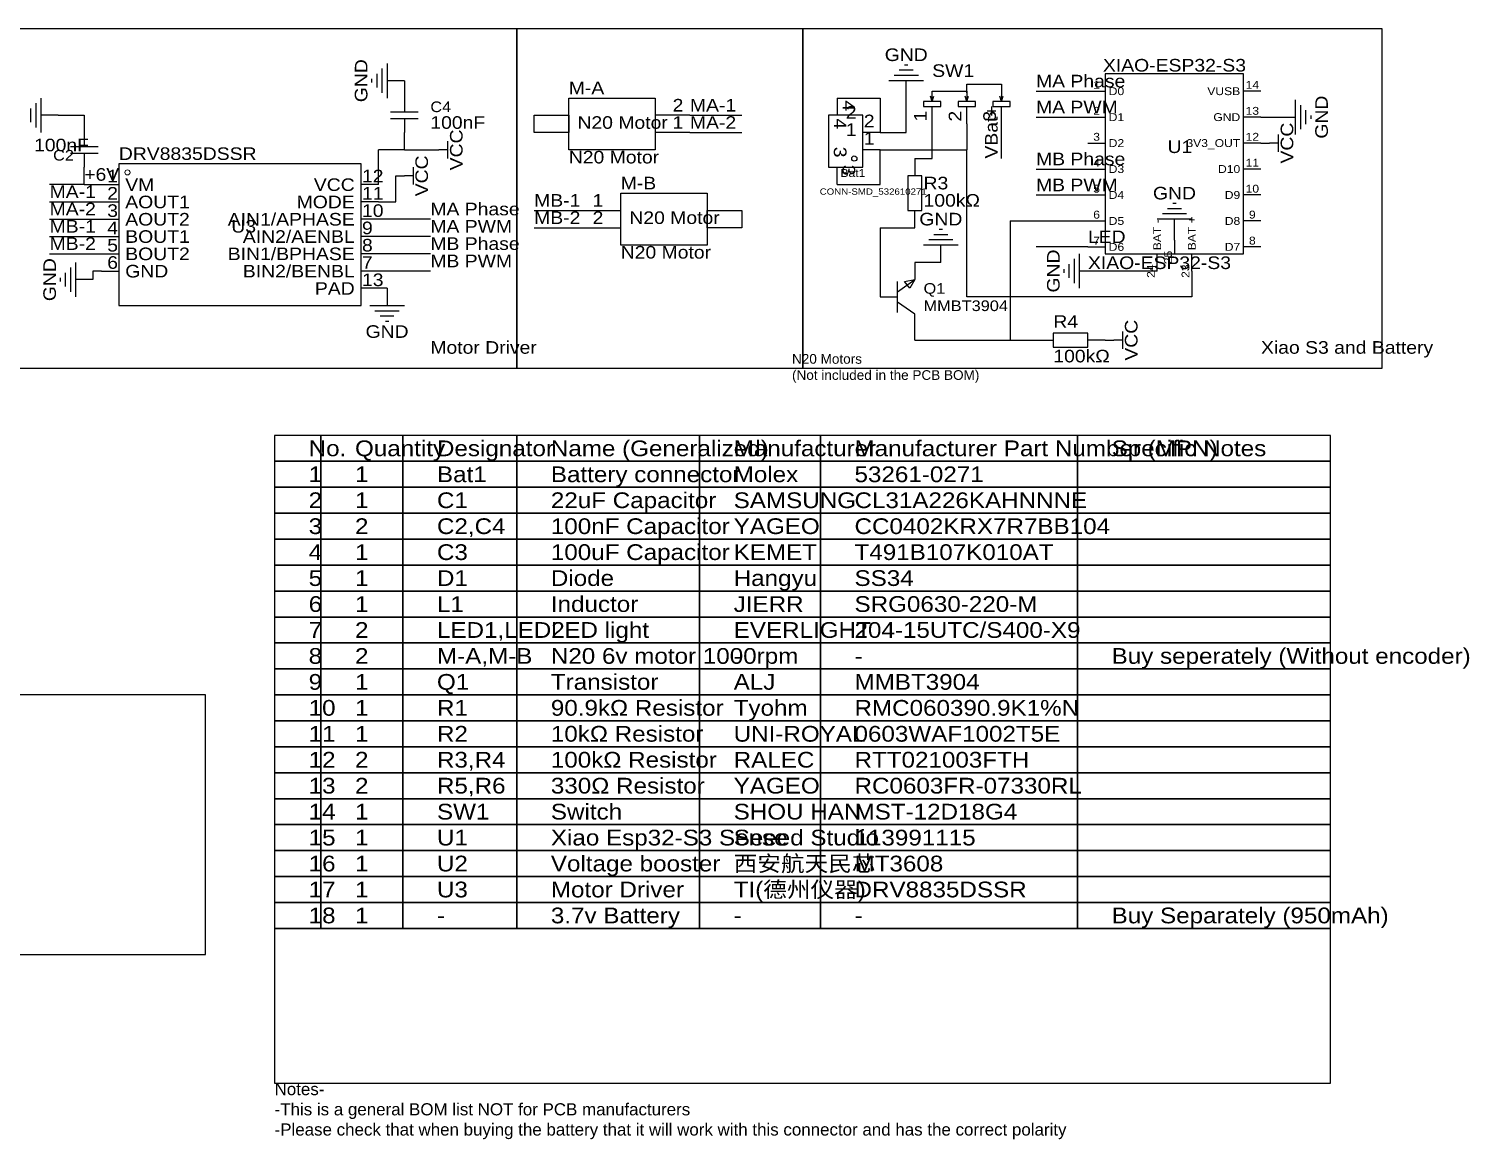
# Model space of a CAD drawing. Header units: millimetres. Extents: x -141 to 307, y 11 to 207.
# Drawn here: x 96 to 307.4, y 44 to 207 of the extents above; entities that cross this region are included whole.
import ezdxf
from ezdxf.enums import TextEntityAlignment as Align

# ---------------------------------------------------------------- set-up
doc = ezdxf.new("R2010")
doc.units = ezdxf.units.MM
doc.header["$MEASUREMENT"] = 0
doc.styles.get("Standard").update_dxf_attribs({"font": 'arial.ttf'})

msp = doc.modelspace()

# ---------------------------------------------------------------- linework, layer by layer
at = {"color": 1, "true_color": 0x990000}
for points in [[(85.09, 207.01), (85.09, 157.185), (167.64, 157.185), (167.64, 207.01)], [(167.64, 207.01), (167.64, 157.185), (209.64, 157.185), (209.64, 207.01)], [(209.55, 207.01), (209.55, 157.185), (294.64, 157.185), (294.64, 207.01)]]:
    msp.add_lwpolyline(points, close=True, dxfattribs=at)
at = {"color": 1, "true_color": 0xa00000}
for points in [[(147.828, 201.168), (147.828, 197.612)], [(148.59, 201.93), (148.59, 196.85)], [(225.806, 200.914), (223.774, 200.914)], [(225.044, 201.676), (224.536, 201.676)], [(146.304, 199.644), (146.304, 199.136)], [(147.066, 200.406), (147.066, 198.374)], [(227.33, 199.39), (222.25, 199.39)], [(226.568, 200.152), (223.012, 200.152)], [(233.68, 197.612), (233.68, 198.882), (238.76, 198.882), (238.76, 196.342)], [(97.79, 196.85), (97.79, 191.77)], [(151.13, 196.85), (151.13, 194.818)], [(228.6, 196.342), (228.346, 197.104)], [(228.6, 196.342), (228.6, 197.866), (233.68, 197.866), (233.68, 196.342)], [(228.6, 196.342), (228.854, 197.104)], [(233.68, 196.342), (233.426, 197.104)], [(233.68, 196.342), (233.934, 197.104)], [(238.76, 196.342), (238.506, 197.104)], [(238.76, 196.342), (239.014, 197.104)], [(96.266, 195.326), (96.266, 193.294)], [(97.028, 196.088), (97.028, 192.532)], [(149.098, 194.818), (153.162, 194.818)], [(281.94, 191.5), (281.94, 196.58)], [(282.702, 192.262), (282.702, 195.818)], [(283.464, 193.024), (283.464, 195.056)], [(153.162, 193.802), (149.098, 193.802)], [(151.13, 193.802), (151.13, 191.77)], [(284.226, 193.786), (284.226, 194.294)], [(104.14, 191.77), (104.14, 189.738)], [(157.48, 190.5), (157.48, 187.96)], [(279.4, 191.5), (279.4, 188.96)], [(102.108, 189.738), (106.172, 189.738)], [(106.172, 188.722), (102.108, 188.722)], [(104.14, 188.722), (104.14, 186.69)], [(157.48, 189.23), (156.21, 189.23)], [(279.4, 190.23), (278.13, 190.23)], [(152.4, 186.69), (152.4, 184.15)], [(152.4, 185.42), (151.13, 185.42)], [(265.938, 179.832), (262.382, 179.832)], [(265.176, 180.594), (263.144, 180.594)], [(264.414, 181.356), (263.906, 181.356)], [(266.7, 179.07), (261.62, 179.07)], [(231.648, 176.022), (228.092, 176.022)], [(230.886, 176.784), (228.854, 176.784)], [(230.124, 177.546), (229.616, 177.546)], [(232.41, 175.26), (227.33, 175.26)], [(250.19, 173.99), (250.19, 168.91)], [(102.108, 171.958), (102.108, 168.402)], [(102.87, 172.72), (102.87, 167.64)], [(247.904, 171.704), (247.904, 171.196)], [(248.666, 172.466), (248.666, 170.434)], [(249.428, 173.228), (249.428, 169.672)], [(100.584, 170.434), (100.584, 169.926)], [(101.346, 171.196), (101.346, 169.164)], [(223.52, 168.402), (226.06, 170.18)], [(223.52, 165.354), (223.52, 169.926)], [(146.05, 166.37), (151.13, 166.37)], [(146.812, 165.608), (150.368, 165.608)], [(226.06, 165.1), (223.52, 166.878)], [(147.574, 164.846), (149.606, 164.846)], [(148.336, 164.084), (148.844, 164.084)], [(256.54, 161.29), (255.27, 161.29)], [(256.54, 162.56), (256.54, 160.02)], [(138.88212, 147.32), (132.08, 147.32)], [(132.08, 147.32), (132.08, 143.51)], [(138.88212, 143.51), (138.88212, 147.32)], [(150.91156, 147.32), (138.88212, 147.32)], [(138.88212, 147.32), (138.88212, 143.51)], [(150.91156, 143.51), (150.91156, 147.32)], [(167.62984, 147.32), (150.91156, 147.32)], [(150.91156, 147.32), (150.91156, 143.51)], [(167.62984, 143.51), (167.62984, 147.32)], [(194.4624, 147.32), (167.62984, 147.32)], [(167.62984, 147.32), (167.62984, 143.51)], [(194.4624, 143.51), (194.4624, 147.32)], [(212.19922, 147.32), (194.4624, 147.32)], [(194.4624, 147.32), (194.4624, 143.51)], [(212.19922, 143.51), (212.19922, 147.32)], [(249.93346, 147.32), (212.19922, 147.32)], [(212.19922, 147.32), (212.19922, 143.51)], [(249.93346, 143.51), (249.93346, 147.32)], [(287.08604, 147.32), (249.93346, 147.32)], [(249.93346, 147.32), (249.93346, 143.51)], [(287.08604, 143.51), (287.08604, 147.32)], [(132.08, 143.51), (138.88212, 143.51)], [(138.88212, 143.51), (132.08, 143.51)], [(132.08, 143.51), (132.08, 139.7)], [(138.88212, 143.51), (150.91156, 143.51)], [(138.88212, 139.7), (138.88212, 143.51)], [(150.91156, 143.51), (138.88212, 143.51)], [(138.88212, 143.51), (138.88212, 139.7)], [(150.91156, 143.51), (167.62984, 143.51)], [(150.91156, 139.7), (150.91156, 143.51)], [(167.62984, 143.51), (150.91156, 143.51)], [(150.91156, 143.51), (150.91156, 139.7)], [(167.62984, 143.51), (194.4624, 143.51)], [(167.62984, 139.7), (167.62984, 143.51)], [(194.4624, 143.51), (167.62984, 143.51)], [(167.62984, 143.51), (167.62984, 139.7)], [(194.4624, 143.51), (212.19922, 143.51)], [(194.4624, 139.7), (194.4624, 143.51)], [(212.19922, 143.51), (194.4624, 143.51)], [(194.4624, 143.51), (194.4624, 139.7)], [(212.19922, 143.51), (249.93346, 143.51)], [(212.19922, 139.7), (212.19922, 143.51)], [(249.93346, 143.51), (212.19922, 143.51)], [(212.19922, 143.51), (212.19922, 139.7)], [(249.93346, 143.51), (287.08604, 143.51)], [(249.93346, 139.7), (249.93346, 143.51)], [(287.08604, 143.51), (249.93346, 143.51)], [(249.93346, 143.51), (249.93346, 139.7)], [(287.08604, 139.7), (287.08604, 143.51)], [(132.08, 139.7), (138.88212, 139.7)], [(138.88212, 139.7), (132.08, 139.7)], [(132.08, 139.7), (132.08, 135.89)], [(138.88212, 139.7), (150.91156, 139.7)], [(138.88212, 135.89), (138.88212, 139.7)], [(150.91156, 139.7), (138.88212, 139.7)], [(138.88212, 139.7), (138.88212, 135.89)], [(150.91156, 139.7), (167.62984, 139.7)], [(150.91156, 135.89), (150.91156, 139.7)], [(167.62984, 139.7), (150.91156, 139.7)], [(150.91156, 139.7), (150.91156, 135.89)], [(167.62984, 139.7), (194.4624, 139.7)], [(167.62984, 135.89), (167.62984, 139.7)], [(194.4624, 139.7), (167.62984, 139.7)], [(167.62984, 139.7), (167.62984, 135.89)], [(194.4624, 139.7), (212.19922, 139.7)], [(194.4624, 135.89), (194.4624, 139.7)], [(212.19922, 139.7), (194.4624, 139.7)], [(194.4624, 139.7), (194.4624, 135.89)], [(212.19922, 139.7), (249.93346, 139.7)], [(212.19922, 135.89), (212.19922, 139.7)], [(249.93346, 139.7), (212.19922, 139.7)], [(212.19922, 139.7), (212.19922, 135.89)], [(249.93346, 139.7), (287.08604, 139.7)], [(249.93346, 135.89), (249.93346, 139.7)], [(287.08604, 139.7), (249.93346, 139.7)], [(249.93346, 139.7), (249.93346, 135.89)], [(287.08604, 135.89), (287.08604, 139.7)], [(132.08, 135.89), (138.88212, 135.89)], [(138.88212, 135.89), (132.08, 135.89)], [(132.08, 135.89), (132.08, 132.08)], [(138.88212, 135.89), (150.91156, 135.89)], [(138.88212, 132.08), (138.88212, 135.89)], [(150.91156, 135.89), (138.88212, 135.89)], [(138.88212, 135.89), (138.88212, 132.08)], [(150.91156, 135.89), (167.62984, 135.89)], [(150.91156, 132.08), (150.91156, 135.89)], [(167.62984, 135.89), (150.91156, 135.89)], [(150.91156, 135.89), (150.91156, 132.08)], [(167.62984, 135.89), (194.4624, 135.89)], [(167.62984, 132.08), (167.62984, 135.89)], [(194.4624, 135.89), (167.62984, 135.89)], [(167.62984, 135.89), (167.62984, 132.08)], [(194.4624, 135.89), (212.19922, 135.89)], [(194.4624, 132.08), (194.4624, 135.89)], [(212.19922, 135.89), (194.4624, 135.89)], [(194.4624, 135.89), (194.4624, 132.08)], [(212.19922, 135.89), (249.93346, 135.89)], [(212.19922, 132.08), (212.19922, 135.89)], [(249.93346, 135.89), (212.19922, 135.89)], [(212.19922, 135.89), (212.19922, 132.08)], [(249.93346, 135.89), (287.08604, 135.89)], [(249.93346, 132.08), (249.93346, 135.89)], [(287.08604, 135.89), (249.93346, 135.89)], [(249.93346, 135.89), (249.93346, 132.08)], [(287.08604, 132.08), (287.08604, 135.89)], [(132.08, 132.08), (138.88212, 132.08)], [(138.88212, 132.08), (132.08, 132.08)], [(132.08, 132.08), (132.08, 128.27)], [(138.88212, 132.08), (150.91156, 132.08)], [(138.88212, 128.27), (138.88212, 132.08)], [(150.91156, 132.08), (138.88212, 132.08)], [(138.88212, 132.08), (138.88212, 128.27)], [(150.91156, 132.08), (167.62984, 132.08)], [(150.91156, 128.27), (150.91156, 132.08)], [(167.62984, 132.08), (150.91156, 132.08)], [(150.91156, 132.08), (150.91156, 128.27)], [(167.62984, 132.08), (194.4624, 132.08)], [(167.62984, 128.27), (167.62984, 132.08)], [(194.4624, 132.08), (167.62984, 132.08)], [(167.62984, 132.08), (167.62984, 128.27)], [(194.4624, 132.08), (212.19922, 132.08)], [(194.4624, 128.27), (194.4624, 132.08)], [(212.19922, 132.08), (194.4624, 132.08)], [(194.4624, 132.08), (194.4624, 128.27)], [(212.19922, 132.08), (249.93346, 132.08)], [(212.19922, 128.27), (212.19922, 132.08)], [(249.93346, 132.08), (212.19922, 132.08)], [(212.19922, 132.08), (212.19922, 128.27)], [(249.93346, 132.08), (287.08604, 132.08)], [(249.93346, 128.27), (249.93346, 132.08)], [(287.08604, 132.08), (249.93346, 132.08)], [(249.93346, 132.08), (249.93346, 128.27)], [(287.08604, 128.27), (287.08604, 132.08)], [(132.08, 128.27), (138.88212, 128.27)], [(138.88212, 128.27), (132.08, 128.27)], [(132.08, 128.27), (132.08, 124.46)], [(138.88212, 128.27), (150.91156, 128.27)], [(138.88212, 124.46), (138.88212, 128.27)], [(150.91156, 128.27), (138.88212, 128.27)], [(138.88212, 128.27), (138.88212, 124.46)], [(150.91156, 128.27), (167.62984, 128.27)], [(150.91156, 124.46), (150.91156, 128.27)], [(167.62984, 128.27), (150.91156, 128.27)], [(150.91156, 128.27), (150.91156, 124.46)], [(167.62984, 128.27), (194.4624, 128.27)], [(167.62984, 124.46), (167.62984, 128.27)], [(194.4624, 128.27), (167.62984, 128.27)], [(167.62984, 128.27), (167.62984, 124.46)], [(194.4624, 128.27), (212.19922, 128.27)], [(194.4624, 124.46), (194.4624, 128.27)], [(212.19922, 128.27), (194.4624, 128.27)], [(194.4624, 128.27), (194.4624, 124.46)], [(212.19922, 128.27), (249.93346, 128.27)], [(212.19922, 124.46), (212.19922, 128.27)], [(249.93346, 128.27), (212.19922, 128.27)], [(212.19922, 128.27), (212.19922, 124.46)], [(249.93346, 128.27), (287.08604, 128.27)], [(249.93346, 124.46), (249.93346, 128.27)], [(287.08604, 128.27), (249.93346, 128.27)], [(249.93346, 128.27), (249.93346, 124.46)], [(287.08604, 124.46), (287.08604, 128.27)], [(132.08, 124.46), (138.88212, 124.46)], [(138.88212, 124.46), (132.08, 124.46)], [(132.08, 124.46), (132.08, 120.65)], [(138.88212, 124.46), (150.91156, 124.46)], [(138.88212, 120.65), (138.88212, 124.46)], [(150.91156, 124.46), (138.88212, 124.46)], [(138.88212, 124.46), (138.88212, 120.65)], [(150.91156, 124.46), (167.62984, 124.46)], [(150.91156, 120.65), (150.91156, 124.46)], [(167.62984, 124.46), (150.91156, 124.46)], [(150.91156, 124.46), (150.91156, 120.65)], [(167.62984, 124.46), (194.4624, 124.46)], [(167.62984, 120.65), (167.62984, 124.46)], [(194.4624, 124.46), (167.62984, 124.46)], [(167.62984, 124.46), (167.62984, 120.65)], [(194.4624, 124.46), (212.19922, 124.46)], [(194.4624, 120.65), (194.4624, 124.46)], [(212.19922, 124.46), (194.4624, 124.46)], [(194.4624, 124.46), (194.4624, 120.65)], [(212.19922, 124.46), (249.93346, 124.46)], [(212.19922, 120.65), (212.19922, 124.46)], [(249.93346, 124.46), (212.19922, 124.46)], [(212.19922, 124.46), (212.19922, 120.65)], [(249.93346, 124.46), (287.08604, 124.46)], [(249.93346, 120.65), (249.93346, 124.46)], [(287.08604, 124.46), (249.93346, 124.46)], [(249.93346, 124.46), (249.93346, 120.65)], [(287.08604, 120.65), (287.08604, 124.46)], [(132.08, 120.65), (138.88212, 120.65)], [(138.88212, 120.65), (132.08, 120.65)], [(132.08, 120.65), (132.08, 116.84)], [(138.88212, 120.65), (150.91156, 120.65)], [(138.88212, 116.84), (138.88212, 120.65)], [(150.91156, 120.65), (138.88212, 120.65)], [(138.88212, 120.65), (138.88212, 116.84)], [(150.91156, 120.65), (167.62984, 120.65)], [(150.91156, 116.84), (150.91156, 120.65)], [(167.62984, 120.65), (150.91156, 120.65)], [(150.91156, 120.65), (150.91156, 116.84)], [(167.62984, 120.65), (194.4624, 120.65)], [(167.62984, 116.84), (167.62984, 120.65)], [(194.4624, 120.65), (167.62984, 120.65)], [(167.62984, 120.65), (167.62984, 116.84)], [(194.4624, 120.65), (212.19922, 120.65)], [(194.4624, 116.84), (194.4624, 120.65)], [(212.19922, 120.65), (194.4624, 120.65)], [(194.4624, 120.65), (194.4624, 116.84)], [(212.19922, 120.65), (249.93346, 120.65)], [(212.19922, 116.84), (212.19922, 120.65)], [(249.93346, 120.65), (212.19922, 120.65)], [(212.19922, 120.65), (212.19922, 116.84)], [(249.93346, 120.65), (287.08604, 120.65)], [(249.93346, 116.84), (249.93346, 120.65)], [(287.08604, 120.65), (249.93346, 120.65)], [(249.93346, 120.65), (249.93346, 116.84)], [(287.08604, 116.84), (287.08604, 120.65)], [(132.08, 116.84), (138.88212, 116.84)], [(138.88212, 116.84), (132.08, 116.84)], [(132.08, 116.84), (132.08, 113.03)], [(138.88212, 116.84), (150.91156, 116.84)], [(138.88212, 113.03), (138.88212, 116.84)], [(150.91156, 116.84), (138.88212, 116.84)], [(138.88212, 116.84), (138.88212, 113.03)], [(150.91156, 116.84), (167.62984, 116.84)], [(150.91156, 113.03), (150.91156, 116.84)], [(167.62984, 116.84), (150.91156, 116.84)], [(150.91156, 116.84), (150.91156, 113.03)], [(167.62984, 116.84), (194.4624, 116.84)], [(167.62984, 113.03), (167.62984, 116.84)], [(194.4624, 116.84), (167.62984, 116.84)], [(167.62984, 116.84), (167.62984, 113.03)], [(194.4624, 116.84), (212.19922, 116.84)], [(194.4624, 113.03), (194.4624, 116.84)], [(212.19922, 116.84), (194.4624, 116.84)], [(194.4624, 116.84), (194.4624, 113.03)], [(212.19922, 116.84), (249.93346, 116.84)], [(212.19922, 113.03), (212.19922, 116.84)], [(249.93346, 116.84), (212.19922, 116.84)], [(212.19922, 116.84), (212.19922, 113.03)], [(249.93346, 116.84), (287.08604, 116.84)], [(249.93346, 113.03), (249.93346, 116.84)], [(287.08604, 116.84), (249.93346, 116.84)], [(249.93346, 116.84), (249.93346, 113.03)], [(287.08604, 113.03), (287.08604, 116.84)], [(132.08, 113.03), (138.88212, 113.03)], [(138.88212, 113.03), (132.08, 113.03)], [(132.08, 113.03), (132.08, 109.22)], [(138.88212, 113.03), (150.91156, 113.03)], [(138.88212, 109.22), (138.88212, 113.03)], [(150.91156, 113.03), (138.88212, 113.03)], [(138.88212, 113.03), (138.88212, 109.22)], [(150.91156, 113.03), (167.62984, 113.03)], [(150.91156, 109.22), (150.91156, 113.03)], [(167.62984, 113.03), (150.91156, 113.03)], [(150.91156, 113.03), (150.91156, 109.22)], [(167.62984, 113.03), (194.4624, 113.03)], [(167.62984, 109.22), (167.62984, 113.03)], [(194.4624, 113.03), (167.62984, 113.03)], [(167.62984, 113.03), (167.62984, 109.22)], [(194.4624, 113.03), (212.19922, 113.03)], [(194.4624, 109.22), (194.4624, 113.03)], [(212.19922, 113.03), (194.4624, 113.03)], [(194.4624, 113.03), (194.4624, 109.22)], [(212.19922, 113.03), (249.93346, 113.03)], [(212.19922, 109.22), (212.19922, 113.03)], [(249.93346, 113.03), (212.19922, 113.03)], [(212.19922, 113.03), (212.19922, 109.22)], [(249.93346, 113.03), (287.08604, 113.03)], [(249.93346, 109.22), (249.93346, 113.03)], [(287.08604, 113.03), (249.93346, 113.03)], [(249.93346, 113.03), (249.93346, 109.22)], [(287.08604, 109.22), (287.08604, 113.03)], [(132.08, 109.22), (138.88212, 109.22)], [(138.88212, 109.22), (132.08, 109.22)], [(132.08, 109.22), (132.08, 105.41)], [(138.88212, 109.22), (150.91156, 109.22)], [(138.88212, 105.41), (138.88212, 109.22)], [(150.91156, 109.22), (138.88212, 109.22)], [(138.88212, 109.22), (138.88212, 105.41)], [(150.91156, 109.22), (167.62984, 109.22)], [(150.91156, 105.41), (150.91156, 109.22)], [(167.62984, 109.22), (150.91156, 109.22)], [(150.91156, 109.22), (150.91156, 105.41)], [(167.62984, 109.22), (194.4624, 109.22)], [(167.62984, 105.41), (167.62984, 109.22)], [(194.4624, 109.22), (167.62984, 109.22)], [(167.62984, 109.22), (167.62984, 105.41)], [(194.4624, 109.22), (212.19922, 109.22)], [(194.4624, 105.41), (194.4624, 109.22)], [(212.19922, 109.22), (194.4624, 109.22)], [(194.4624, 109.22), (194.4624, 105.41)], [(212.19922, 109.22), (249.93346, 109.22)], [(212.19922, 105.41), (212.19922, 109.22)], [(249.93346, 109.22), (212.19922, 109.22)], [(212.19922, 109.22), (212.19922, 105.41)], [(249.93346, 109.22), (287.08604, 109.22)], [(249.93346, 105.41), (249.93346, 109.22)], [(287.08604, 109.22), (249.93346, 109.22)], [(249.93346, 109.22), (249.93346, 105.41)], [(287.08604, 105.41), (287.08604, 109.22)], [(132.08, 105.41), (138.88212, 105.41)], [(138.88212, 105.41), (132.08, 105.41)], [(132.08, 105.41), (132.08, 101.6)], [(138.88212, 105.41), (150.91156, 105.41)], [(138.88212, 101.6), (138.88212, 105.41)], [(150.91156, 105.41), (138.88212, 105.41)], [(138.88212, 105.41), (138.88212, 101.6)], [(150.91156, 105.41), (167.62984, 105.41)], [(150.91156, 101.6), (150.91156, 105.41)], [(167.62984, 105.41), (150.91156, 105.41)], [(150.91156, 105.41), (150.91156, 101.6)], [(167.62984, 105.41), (194.4624, 105.41)], [(167.62984, 101.6), (167.62984, 105.41)], [(194.4624, 105.41), (167.62984, 105.41)], [(167.62984, 105.41), (167.62984, 101.6)], [(194.4624, 105.41), (212.19922, 105.41)], [(194.4624, 101.6), (194.4624, 105.41)], [(212.19922, 105.41), (194.4624, 105.41)], [(194.4624, 105.41), (194.4624, 101.6)], [(212.19922, 105.41), (249.93346, 105.41)], [(212.19922, 101.6), (212.19922, 105.41)], [(249.93346, 105.41), (212.19922, 105.41)], [(212.19922, 105.41), (212.19922, 101.6)], [(249.93346, 105.41), (287.08604, 105.41)], [(249.93346, 101.6), (249.93346, 105.41)], [(287.08604, 105.41), (249.93346, 105.41)], [(249.93346, 105.41), (249.93346, 101.6)], [(287.08604, 101.6), (287.08604, 105.41)], [(132.08, 101.6), (138.88212, 101.6)], [(138.88212, 101.6), (132.08, 101.6)], [(132.08, 101.6), (132.08, 97.79)], [(138.88212, 101.6), (150.91156, 101.6)], [(138.88212, 97.79), (138.88212, 101.6)], [(150.91156, 101.6), (138.88212, 101.6)], [(138.88212, 101.6), (138.88212, 97.79)], [(150.91156, 101.6), (167.62984, 101.6)], [(150.91156, 97.79), (150.91156, 101.6)], [(167.62984, 101.6), (150.91156, 101.6)], [(150.91156, 101.6), (150.91156, 97.79)], [(167.62984, 101.6), (194.4624, 101.6)], [(167.62984, 97.79), (167.62984, 101.6)], [(194.4624, 101.6), (167.62984, 101.6)], [(167.62984, 101.6), (167.62984, 97.79)], [(194.4624, 101.6), (212.19922, 101.6)], [(194.4624, 97.79), (194.4624, 101.6)], [(212.19922, 101.6), (194.4624, 101.6)], [(194.4624, 101.6), (194.4624, 97.79)], [(212.19922, 101.6), (249.93346, 101.6)], [(212.19922, 97.79), (212.19922, 101.6)], [(249.93346, 101.6), (212.19922, 101.6)], [(212.19922, 101.6), (212.19922, 97.79)], [(249.93346, 101.6), (287.08604, 101.6)], [(249.93346, 97.79), (249.93346, 101.6)], [(287.08604, 101.6), (249.93346, 101.6)], [(249.93346, 101.6), (249.93346, 97.79)], [(287.08604, 97.79), (287.08604, 101.6)], [(132.08, 97.79), (138.88212, 97.79)], [(138.88212, 97.79), (132.08, 97.79)], [(132.08, 97.79), (132.08, 93.98)], [(138.88212, 97.79), (150.91156, 97.79)], [(138.88212, 93.98), (138.88212, 97.79)], [(150.91156, 97.79), (138.88212, 97.79)], [(138.88212, 97.79), (138.88212, 93.98)], [(150.91156, 97.79), (167.62984, 97.79)], [(150.91156, 93.98), (150.91156, 97.79)], [(167.62984, 97.79), (150.91156, 97.79)], [(150.91156, 97.79), (150.91156, 93.98)], [(167.62984, 97.79), (194.4624, 97.79)], [(167.62984, 93.98), (167.62984, 97.79)], [(194.4624, 97.79), (167.62984, 97.79)], [(167.62984, 97.79), (167.62984, 93.98)], [(194.4624, 97.79), (212.19922, 97.79)], [(194.4624, 93.98), (194.4624, 97.79)], [(212.19922, 97.79), (194.4624, 97.79)], [(194.4624, 97.79), (194.4624, 93.98)], [(212.19922, 97.79), (249.93346, 97.79)], [(212.19922, 93.98), (212.19922, 97.79)], [(249.93346, 97.79), (212.19922, 97.79)], [(212.19922, 97.79), (212.19922, 93.98)], [(249.93346, 97.79), (287.08604, 97.79)], [(249.93346, 93.98), (249.93346, 97.79)], [(287.08604, 97.79), (249.93346, 97.79)], [(249.93346, 97.79), (249.93346, 93.98)], [(287.08604, 93.98), (287.08604, 97.79)], [(132.08, 93.98), (138.88212, 93.98)], [(138.88212, 93.98), (132.08, 93.98)], [(132.08, 93.98), (132.08, 90.17)], [(138.88212, 93.98), (150.91156, 93.98)], [(138.88212, 90.17), (138.88212, 93.98)], [(150.91156, 93.98), (138.88212, 93.98)], [(138.88212, 93.98), (138.88212, 90.17)], [(150.91156, 93.98), (167.62984, 93.98)], [(150.91156, 90.17), (150.91156, 93.98)], [(167.62984, 93.98), (150.91156, 93.98)], [(150.91156, 93.98), (150.91156, 90.17)], [(167.62984, 93.98), (194.4624, 93.98)], [(167.62984, 90.17), (167.62984, 93.98)], [(194.4624, 93.98), (167.62984, 93.98)], [(167.62984, 93.98), (167.62984, 90.17)], [(194.4624, 93.98), (212.19922, 93.98)], [(194.4624, 90.17), (194.4624, 93.98)], [(212.19922, 93.98), (194.4624, 93.98)], [(194.4624, 93.98), (194.4624, 90.17)], [(212.19922, 93.98), (249.93346, 93.98)], [(212.19922, 90.17), (212.19922, 93.98)], [(249.93346, 93.98), (212.19922, 93.98)], [(212.19922, 93.98), (212.19922, 90.17)], [(249.93346, 93.98), (287.08604, 93.98)], [(249.93346, 90.17), (249.93346, 93.98)], [(287.08604, 93.98), (249.93346, 93.98)], [(249.93346, 93.98), (249.93346, 90.17)], [(287.08604, 90.17), (287.08604, 93.98)], [(132.08, 90.17), (138.88212, 90.17)], [(138.88212, 90.17), (132.08, 90.17)], [(132.08, 90.17), (132.08, 86.36)], [(138.88212, 90.17), (150.91156, 90.17)], [(138.88212, 86.36), (138.88212, 90.17)], [(150.91156, 90.17), (138.88212, 90.17)], [(138.88212, 90.17), (138.88212, 86.36)], [(150.91156, 90.17), (167.62984, 90.17)], [(150.91156, 86.36), (150.91156, 90.17)], [(167.62984, 90.17), (150.91156, 90.17)], [(150.91156, 90.17), (150.91156, 86.36)], [(167.62984, 90.17), (194.4624, 90.17)], [(167.62984, 86.36), (167.62984, 90.17)], [(194.4624, 90.17), (167.62984, 90.17)], [(167.62984, 90.17), (167.62984, 86.36)], [(194.4624, 90.17), (212.19922, 90.17)], [(194.4624, 86.36), (194.4624, 90.17)], [(212.19922, 90.17), (194.4624, 90.17)], [(194.4624, 90.17), (194.4624, 86.36)], [(212.19922, 90.17), (249.93346, 90.17)], [(212.19922, 86.36), (212.19922, 90.17)], [(249.93346, 90.17), (212.19922, 90.17)], [(212.19922, 90.17), (212.19922, 86.36)], [(249.93346, 90.17), (287.08604, 90.17)], [(249.93346, 86.36), (249.93346, 90.17)], [(287.08604, 90.17), (249.93346, 90.17)], [(249.93346, 90.17), (249.93346, 86.36)], [(287.08604, 86.36), (287.08604, 90.17)], [(132.08, 86.36), (138.88212, 86.36)], [(138.88212, 86.36), (132.08, 86.36)], [(132.08, 86.36), (132.08, 82.55)], [(138.88212, 86.36), (150.91156, 86.36)], [(138.88212, 82.55), (138.88212, 86.36)], [(150.91156, 86.36), (138.88212, 86.36)], [(138.88212, 86.36), (138.88212, 82.55)], [(150.91156, 86.36), (167.62984, 86.36)], [(150.91156, 82.55), (150.91156, 86.36)], [(167.62984, 86.36), (150.91156, 86.36)], [(150.91156, 86.36), (150.91156, 82.55)], [(167.62984, 86.36), (194.4624, 86.36)], [(167.62984, 82.55), (167.62984, 86.36)], [(194.4624, 86.36), (167.62984, 86.36)], [(167.62984, 86.36), (167.62984, 82.55)], [(194.4624, 86.36), (212.19922, 86.36)], [(194.4624, 82.55), (194.4624, 86.36)], [(212.19922, 86.36), (194.4624, 86.36)], [(194.4624, 86.36), (194.4624, 82.55)], [(212.19922, 86.36), (249.93346, 86.36)], [(212.19922, 82.55), (212.19922, 86.36)], [(249.93346, 86.36), (212.19922, 86.36)], [(212.19922, 86.36), (212.19922, 82.55)], [(249.93346, 86.36), (287.08604, 86.36)], [(249.93346, 82.55), (249.93346, 86.36)], [(287.08604, 86.36), (249.93346, 86.36)], [(249.93346, 86.36), (249.93346, 82.55)], [(287.08604, 82.55), (287.08604, 86.36)], [(132.08, 82.55), (138.88212, 82.55)], [(138.88212, 82.55), (132.08, 82.55)], [(132.08, 82.55), (132.08, 78.74)], [(138.88212, 82.55), (150.91156, 82.55)], [(138.88212, 78.74), (138.88212, 82.55)], [(150.91156, 82.55), (138.88212, 82.55)], [(138.88212, 82.55), (138.88212, 78.74)], [(150.91156, 82.55), (167.62984, 82.55)], [(150.91156, 78.74), (150.91156, 82.55)], [(167.62984, 82.55), (150.91156, 82.55)], [(150.91156, 82.55), (150.91156, 78.74)], [(167.62984, 82.55), (194.4624, 82.55)], [(167.62984, 78.74), (167.62984, 82.55)], [(194.4624, 82.55), (167.62984, 82.55)], [(167.62984, 82.55), (167.62984, 78.74)], [(194.4624, 82.55), (212.19922, 82.55)], [(194.4624, 78.74), (194.4624, 82.55)], [(212.19922, 82.55), (194.4624, 82.55)], [(194.4624, 82.55), (194.4624, 78.74)], [(212.19922, 82.55), (249.93346, 82.55)], [(212.19922, 78.74), (212.19922, 82.55)], [(249.93346, 82.55), (212.19922, 82.55)], [(212.19922, 82.55), (212.19922, 78.74)], [(249.93346, 82.55), (287.08604, 82.55)], [(249.93346, 78.74), (249.93346, 82.55)], [(287.08604, 82.55), (249.93346, 82.55)], [(249.93346, 82.55), (249.93346, 78.74)], [(287.08604, 78.74), (287.08604, 82.55)], [(132.08, 78.74), (138.88212, 78.74)], [(138.88212, 78.74), (132.08, 78.74)], [(132.08, 78.74), (132.08, 74.93)], [(138.88212, 78.74), (150.91156, 78.74)], [(138.88212, 74.93), (138.88212, 78.74)], [(150.91156, 78.74), (138.88212, 78.74)], [(138.88212, 78.74), (138.88212, 74.93)], [(150.91156, 78.74), (167.62984, 78.74)], [(150.91156, 74.93), (150.91156, 78.74)], [(167.62984, 78.74), (150.91156, 78.74)], [(150.91156, 78.74), (150.91156, 74.93)], [(167.62984, 78.74), (194.4624, 78.74)], [(167.62984, 74.93), (167.62984, 78.74)], [(194.4624, 78.74), (167.62984, 78.74)], [(167.62984, 78.74), (167.62984, 74.93)], [(194.4624, 78.74), (212.19922, 78.74)], [(194.4624, 74.93), (194.4624, 78.74)], [(212.19922, 78.74), (194.4624, 78.74)], [(194.4624, 78.74), (194.4624, 74.93)], [(212.19922, 78.74), (249.93346, 78.74)], [(212.19922, 74.93), (212.19922, 78.74)], [(249.93346, 78.74), (212.19922, 78.74)], [(212.19922, 78.74), (212.19922, 74.93)], [(249.93346, 78.74), (287.08604, 78.74)], [(249.93346, 74.93), (249.93346, 78.74)], [(287.08604, 78.74), (249.93346, 78.74)], [(249.93346, 78.74), (249.93346, 74.93)], [(287.08604, 74.93), (287.08604, 78.74)], [(132.08, 74.93), (138.88212, 74.93)], [(287.08604, 74.93), (132.08, 74.93)], [(132.08, 74.93), (132.08, 52.22748)], [(138.88212, 74.93), (150.91156, 74.93)], [(150.91156, 74.93), (167.62984, 74.93)], [(167.62984, 74.93), (194.4624, 74.93)], [(194.4624, 74.93), (212.19922, 74.93)], [(212.19922, 74.93), (249.93346, 74.93)], [(249.93346, 74.93), (287.08604, 74.93)], [(287.08604, 52.22748), (287.08604, 74.93)], [(132.08, 52.22748), (287.08604, 52.22748)]]:
    msp.add_lwpolyline(points, dxfattribs=at)
at = {"color": 1, "true_color": 0x880000}
for points in [[(151.13, 199.39), (148.59, 199.39)], [(151.13, 199.39), (151.13, 196.85)], [(224.79, 196.85), (224.79, 199.39)], [(214.63, 196.85), (214.63, 194.31)], [(251.46, 197.85), (254, 197.85)], [(276.86, 197.85), (274.32, 197.85)], [(228.6, 193.04), (228.6, 195.58)], [(233.68, 193.04), (233.68, 195.58)], [(238.76, 193.04), (238.76, 195.58)], [(100.33, 194.31), (97.79, 194.31)], [(104.14, 194.31), (104.14, 191.77)], [(193.04, 194.31), (187.96, 194.31)], [(251.46, 194.04), (254, 194.04)], [(276.86, 194.04), (274.32, 194.04)], [(279.4, 194.04), (281.94, 194.04)], [(151.13, 189.23), (151.13, 191.77)], [(193.04, 191.77), (187.96, 191.77)], [(220.98, 191.77), (218.44, 191.77)], [(154.94, 189.23), (156.21, 189.23)], [(220.98, 189.23), (218.44, 189.23)], [(251.46, 190.23), (254, 190.23)], [(276.86, 190.23), (274.32, 190.23)], [(276.86, 190.23), (278.13, 190.23)], [(104.14, 184.15), (104.14, 186.69)], [(214.63, 184.15), (214.63, 186.69)], [(226.06, 187.96), (226.06, 185.42)], [(251.46, 186.42), (254, 186.42)], [(276.86, 186.42), (274.32, 186.42)], [(106.68, 184.15), (109.22, 184.15)], [(147.32, 184.15), (144.78, 184.15)], [(149.86, 185.42), (151.13, 185.42)], [(251.46, 182.61), (254, 182.61)], [(276.86, 182.61), (274.32, 182.61)], [(106.68, 181.61), (109.22, 181.61)], [(147.32, 181.61), (144.78, 181.61)], [(177.8, 180.34), (182.88, 180.34)], [(226.06, 177.8), (226.06, 180.34)], [(106.68, 179.07), (109.22, 179.07)], [(147.32, 179.07), (144.78, 179.07)], [(177.8, 177.8), (182.88, 177.8)], [(251.46, 178.8), (254, 178.8)], [(264.16, 176.53), (264.16, 179.07)], [(276.86, 178.8), (274.32, 178.8)], [(106.68, 176.53), (109.22, 176.53)], [(147.32, 176.53), (144.78, 176.53)], [(264.16, 175.99), (264.16, 173.99)], [(106.68, 173.99), (109.22, 173.99)], [(147.32, 173.99), (144.78, 173.99)], [(229.87, 172.72), (229.87, 175.26)], [(251.46, 174.99), (254, 174.99)], [(261.62, 171.45), (261.62, 173.95)], [(266.7, 171.45), (266.7, 173.95)], [(276.86, 174.99), (274.32, 174.99)], [(106.68, 171.45), (109.22, 171.45)], [(147.32, 171.45), (144.78, 171.45)], [(226.06, 172.72), (226.06, 170.18)], [(252.73, 171.45), (250.19, 171.45)], [(105.41, 170.18), (102.87, 170.18)], [(147.32, 168.91), (144.78, 168.91)], [(148.59, 168.91), (148.59, 166.37)], [(220.98, 167.64), (223.52, 167.64)], [(226.06, 162.56), (226.06, 165.1)], [(243.84, 161.29), (246.38, 161.29)], [(254, 161.29), (251.46, 161.29)], [(254, 161.29), (255.27, 161.29)]]:
    msp.add_lwpolyline(points, dxfattribs=at)
at = {"color": 1, "true_color": 0xa00000}
for points in [[(254, 200.39), (254, 173.974), (274.3, 173.974), (274.3, 200.39)], [(175.26, 196.85), (187.96, 196.85), (187.96, 189.23), (175.26, 189.23)], [(227.33, 196.342), (227.33, 195.58), (229.87, 195.58), (229.87, 196.342)], [(232.41, 196.342), (232.41, 195.58), (234.95, 195.58), (234.95, 196.342)], [(237.49, 196.342), (237.49, 195.58), (240.03, 195.58), (240.03, 196.342)], [(170.18, 194.31), (175.26, 194.31), (175.26, 191.77), (170.18, 191.77)], [(218.44, 186.69), (218.44, 194.31), (213.36, 194.31), (213.36, 186.69)], [(109.22, 187.198), (109.22, 166.37), (144.78, 166.37), (144.78, 187.198)], [(225.044, 180.34), (227.076, 180.34), (227.076, 185.42), (225.044, 185.42)], [(195.58, 175.26), (182.88, 175.26), (182.88, 182.88), (195.58, 182.88)], [(200.66, 177.8), (195.58, 177.8), (195.58, 180.34), (200.66, 180.34)], [(226.06, 170.18), (225.298, 168.91), (224.536, 169.926)], [(246.38, 162.306), (246.38, 160.274), (251.46, 160.274), (251.46, 162.306)]]:
    msp.add_lwpolyline(points, close=True, dxfattribs=at)
at = {"color": 1, "true_color": 0x000000}
for points in [[(214.63, 196.85), (220.98, 196.85)], [(220.98, 196.85), (220.98, 191.77)], [(224.79, 191.77), (224.79, 196.85)], [(100.33, 194.31), (104.14, 194.31)], [(276.86, 194.04), (279.4, 194.04)], [(220.98, 191.77), (224.79, 191.77)], [(264.16, 175.99), (264.16, 176.53)], [(105.41, 171.45), (105.41, 170.18)], [(106.68, 171.45), (105.41, 171.45)], [(229.87, 172.72), (226.06, 172.72)], [(261.62, 171.45), (252.73, 171.45)], [(148.59, 168.91), (147.32, 168.91)]]:
    msp.add_lwpolyline(points, dxfattribs=at)
at = {"color": 1, "true_color": 0xff6600}
for points in [[(243.84, 197.85), (251.46, 197.85)], [(243.84, 194.04), (251.46, 194.04)], [(243.84, 186.42), (251.46, 186.42)], [(243.84, 182.61), (251.46, 182.61)]]:
    msp.add_lwpolyline(points, dxfattribs=at)
at = {"color": 1, "true_color": 0x008800}
for points in [[(193.04, 194.31), (200.66, 194.31)], [(228.6, 187.96), (228.6, 193.04)], [(238.76, 187.96), (238.76, 193.04)], [(193.04, 191.77), (200.66, 191.77)], [(226.06, 187.96), (228.6, 187.96)], [(99.06, 181.61), (106.68, 181.61)], [(170.18, 180.34), (177.8, 180.34)], [(99.06, 179.07), (106.68, 179.07)], [(170.18, 177.8), (177.8, 177.8)], [(220.98, 177.8), (220.98, 167.64)], [(220.98, 177.8), (226.06, 177.8)], [(99.06, 176.53), (106.68, 176.53)], [(99.06, 173.99), (106.68, 173.99)]]:
    msp.add_lwpolyline(points, dxfattribs=at)
at = {"color": 1, "true_color": 0xff0000}
for points in [[(233.68, 193.04), (233.68, 189.23)], [(151.13, 189.23), (147.32, 189.23)], [(147.32, 184.15), (147.32, 189.23)], [(151.13, 189.23), (154.94, 189.23)], [(220.98, 189.23), (233.68, 189.23)], [(220.98, 184.15), (220.98, 189.23)], [(233.68, 167.64), (233.68, 189.23)], [(104.14, 184.15), (99.06, 184.15)], [(104.14, 184.15), (106.68, 184.15)], [(149.86, 181.61), (149.86, 185.42)], [(214.63, 184.15), (220.98, 184.15)], [(147.32, 181.61), (149.86, 181.61)], [(266.7, 171.45), (266.7, 167.64)], [(266.7, 167.64), (233.68, 167.64)]]:
    msp.add_lwpolyline(points, dxfattribs=at)
at = {"color": 1, "true_color": 0xff3300}
for points in [[(154.94, 179.07), (147.32, 179.07)], [(154.94, 176.53), (147.32, 176.53)], [(154.94, 173.99), (147.32, 173.99)], [(154.94, 171.45), (147.32, 171.45)]]:
    msp.add_lwpolyline(points, dxfattribs=at)
at = {"color": 1, "true_color": 0x0000ff}
for points in [[(240.03, 178.8), (251.46, 178.8)], [(240.03, 178.8), (240.03, 161.29)], [(226.06, 161.29), (226.06, 162.56)], [(226.06, 161.29), (240.03, 161.29)], [(240.03, 161.29), (243.84, 161.29)]]:
    msp.add_lwpolyline(points, dxfattribs=at)
at = {"color": 1, "true_color": 0xffff00}
msp.add_lwpolyline([(251.46, 174.99), (243.84, 174.99)], dxfattribs=at)
at = {"color": 1, "true_color": 0x000000}
msp.add_lwpolyline([(13.97, 109.22), (13.97, 71.12), (121.92, 71.12), (121.92, 109.22)], close=True, dxfattribs=at)
at = {"color": 1, "lineweight": 0, "true_color": 0xa00000}
msp.add_circle((110.49, 185.928), 0.381, dxfattribs=at)
msp.add_circle((110.49, 185.928), 0.381, dxfattribs=at)
at = {"true_color": 0xa00000}
msp.add_ellipse((217.17, 187.96), major_axis=(0.381, 0), ratio=1, dxfattribs=at)

# ---------------------------------------------------------------- texts
at = {"color": 1, "true_color": 0x000080, "width": 1.1}
for s, p in [('GND', (224.79, 203.2)), ('GND', (224.79, 203.2)), ('XIAO-ESP32-S3', (264.16, 201.66)), ('GND', (264.16, 182.88)), ('GND', (264.16, 182.88)), ('GND', (229.87, 179.07)), ('GND', (229.87, 179.07)), ('GND', (148.59, 162.56)), ('GND', (148.59, 162.56))]:
    msp.add_text(s, height=1.84912, dxfattribs=at).set_placement(p, align=Align.MIDDLE_CENTER)
for s, p in [('GND', (144.78, 199.39)), ('GND', (144.78, 199.39)), ('GND', (285.75, 194.04)), ('GND', (285.75, 194.04)), ('VCC', (280.67, 190.23)), ('VCC', (280.67, 190.23)), ('VCC', (158.75, 189.23)), ('VCC', (158.75, 189.23)), ('VCC', (153.67, 185.42)), ('VCC', (153.67, 185.42)), ('GND', (246.38, 171.45)), ('GND', (246.38, 171.45)), ('GND', (99.06, 170.18)), ('GND', (99.06, 170.18)), ('VCC', (257.81, 161.29)), ('VCC', (257.81, 161.29))]:
    msp.add_text(s, height=1.84912, rotation=90, dxfattribs=at).set_placement(p, align=Align.MIDDLE_CENTER)
for s, height, p in [('SW1', 1.84912, (228.6, 199.39)), ('M-A', 1.84912, (175.26, 196.85)), ('C4', 1.560195, (154.94, 194.31)), ('100nF', 1.84912, (154.94, 191.77)), ('N20 Motor', 1.84912, (176.53, 191.77)), ('100nF', 1.84912, (96.774, 188.468)), ('U1', 1.84912, (263.144, 188.214)), ('C2', 1.560195, (99.568, 187.198)), ('DRV8835DSSR', 1.84912, (109.22, 187.198)), ('N20 Motor', 1.84912, (175.26, 186.69)), ('Bat1', 1.1557, (215.138, 184.912)), ('M-B', 1.84912, (182.88, 182.88)), ('R3', 1.84912, (227.33, 182.88)), ('CONN-SMD_532610271', 0.92456, (212.09, 182.372)), ('100kΩ', 1.84912, (227.33, 180.34)), ('N20 Motor', 1.84912, (184.15, 177.8)), ('U3', 1.84912, (125.73, 176.53)), ('N20 Motor', 1.84912, (182.88, 172.72)), ('XIAO-ESP32-S3', 1.84912, (251.46, 171.18)), ('Q1', 1.560195, (227.33, 167.64)), ('MMBT3904', 1.560195, (227.33, 165.1)), ('R4', 1.84912, (246.38, 162.56)), ('100kΩ', 1.84912, (246.38, 157.48))]:
    msp.add_text(s, height=height, dxfattribs=at).set_placement(p, align=Align.BOTTOM_LEFT)
at = {"color": 1, "true_color": 0x0000ff, "width": 1.1}
for s, p in [('MA Phase', (243.84, 197.85)), ('MA-1', (193.04, 194.31)), ('MA PWM', (243.84, 194.04)), ('MA-2', (193.04, 191.77)), ('MB Phase', (243.84, 186.42)), ('+6V', (104.14, 184.15)), ('MA-1', (99.06, 181.61)), ('MB PWM', (243.84, 182.61)), ('MB-1', (170.18, 180.34)), ('MA-2', (99.06, 179.07)), ('MA Phase', (154.94, 179.07)), ('MB-2', (170.18, 177.8)), ('MB-1', (99.06, 176.53)), ('MA PWM', (154.94, 176.53)), ('MB-2', (99.06, 173.99)), ('MB Phase', (154.94, 173.99)), ('LED', (251.46, 174.99)), ('MB PWM', (154.94, 171.45))]:
    msp.add_text(s, height=1.84912, dxfattribs=at).set_placement(p, align=Align.BOTTOM_LEFT)
at = {"color": 1, "true_color": 0x000000, "width": 1.1}
for s, p in [('1', (252.73, 197.85)), ('14', (275.59, 197.85)), ('2', (252.73, 194.04)), ('13', (275.59, 194.04)), ('3', (252.73, 190.23)), ('12', (275.59, 190.23)), ('4', (252.73, 186.42)), ('11', (275.59, 186.42)), ('5', (252.73, 182.61)), ('10', (275.59, 182.61)), ('6', (252.73, 178.8)), ('9', (275.59, 178.8)), ('7', (252.73, 174.99)), ('8', (275.59, 174.99))]:
    msp.add_text(s, height=1.1557, dxfattribs=at).set_placement(p, align=Align.BOTTOM_CENTER)
for s, p in [('2', (190.5, 194.31)), ('1', (190.5, 191.77)), ('2', (218.567, 192.0024)), ('1', (218.567, 189.4624)), ('12', (144.907, 183.9176)), ('VM', (110.1598, 182.6476)), ('AOUT1', (110.1598, 180.1076)), ('11', (144.907, 181.3776)), ('AOUT2', (110.1598, 177.5676)), ('10', (144.907, 178.8376)), ('9', (144.907, 176.2976)), ('BOUT1', (110.1598, 175.0276)), ('8', (144.907, 173.7576)), ('BOUT2', (110.1598, 172.4876)), ('7', (144.907, 171.2176)), ('GND', (110.1598, 169.9476)), ('13', (144.907, 168.6776)), ('Motor Driver', (154.94, 158.75)), ('Xiao S3 and Battery', (276.86, 158.75))]:
    msp.add_text(s, height=1.84912, dxfattribs=at).set_placement(p, align=Align.BOTTOM_LEFT)
for s, p in [('D0', (254.508, 197.85)), ('D1', (254.508, 194.04)), ('D2', (254.508, 190.23)), ('D3', (254.508, 186.42)), ('D4', (254.508, 182.61)), ('D5', (254.508, 178.8)), ('D6', (254.508, 174.99))]:
    msp.add_text(s, height=1.1557, dxfattribs=at).set_placement(p, align=Align.MIDDLE_LEFT)
for s, p in [('VUSB', (273.812, 197.85)), ('GND', (273.812, 194.04)), ('3V3_OUT', (273.812, 190.23)), ('D10', (273.812, 186.42)), ('D9', (273.812, 182.61)), ('D8', (273.812, 178.8)), ('D7', (273.812, 174.99))]:
    msp.add_text(s, height=1.1557, dxfattribs=at).set_placement(p, align=Align.MIDDLE_RIGHT)
for s, rotation, p in [('4', 270, (214.884, 194.9234)), ('1', 90, (228.346, 194.9666)), ('2', 90, (233.426, 194.9666)), ('3', 90, (238.506, 194.9666)), ('3', 270, (213.614, 188.1162))]:
    msp.add_text(s, height=1.84912, rotation=rotation, dxfattribs=at).set_placement(p, align=Align.BOTTOM_RIGHT)
for s, p in [('2', (217.5002, 193.2724)), ('1', (217.5002, 190.7324)), ('1', (109.093, 183.9176)), ('VCC', (143.8402, 182.6476)), ('2', (109.093, 181.3776)), ('MODE', (143.8402, 180.1076)), ('1', (180.34, 180.34)), ('3', (109.093, 178.8376)), ('AIN1/APHASE', (143.8402, 177.5676)), ('2', (180.34, 177.8)), ('4', (109.093, 176.2976)), ('5', (109.093, 173.7576)), ('AIN2/AENBL', (143.8402, 175.0276)), ('6', (109.093, 171.2176)), ('BIN1/BPHASE', (143.8402, 172.4876)), ('BIN2/BENBL', (143.8402, 169.9476)), ('PAD', (143.8402, 167.4076))]:
    msp.add_text(s, height=1.84912, dxfattribs=at).set_placement(p, align=Align.BOTTOM_RIGHT)
at = {"color": 1, "true_color": 0x0000ff, "width": 1.1}
msp.add_text('VBat+', height=1.84912, rotation=90, dxfattribs=at).set_placement((238.76, 187.96), align=Align.BOTTOM_LEFT)
at = {"color": 1, "true_color": 0x000000, "width": 1.1}
for s, height, rotation, p in [('4', 1.84912, 270, (213.614, 193.8566)), ('3', 1.84912, 270, (214.884, 187.0494)), ('25', 1.1557, 90, (264.16, 172.45))]:
    msp.add_text(s, height=height, rotation=rotation, dxfattribs=at).set_placement(p, align=Align.BOTTOM_LEFT)
for s, p in [('BAT -', (261.62, 174.498)), ('BAT +', (266.7, 174.498))]:
    msp.add_text(s, height=1.1557, rotation=90, dxfattribs=at).set_placement(p, align=Align.MIDDLE_LEFT)
for s, p in [('24', (261.62, 171.43)), ('23', (266.7, 171.43))]:
    msp.add_text(s, height=1.1557, rotation=90, dxfattribs=at).set_placement(p, align=Align.BOTTOM_CENTER)
at = {"color": 1, "true_color": 0xa00000, "width": 1.1}
for s, p in [('No.', (137.08, 145.415)), ('Quantity', (143.88212, 145.415)), ('Designator', (155.91156, 145.415)), ('Name (Generalized)', (172.62984, 145.415)), ('Manufacturer', (199.4624, 145.415)), ('Manufacturer Part Number (MPN)', (217.19922, 145.415)), ('Specific Notes', (254.93346, 145.415)), ('1', (137.08, 141.605)), ('1', (143.88212, 141.605)), ('Bat1', (155.91156, 141.605)), ('Battery connector', (172.62984, 141.605)), ('Molex', (199.4624, 141.605)), ('53261-0271', (217.19922, 141.605)), ('2', (137.08, 137.795)), ('1', (143.88212, 137.795)), ('C1', (155.91156, 137.795)), ('22uF Capacitor', (172.62984, 137.795)), ('SAMSUNG', (199.4624, 137.795)), ('CL31A226KAHNNNE', (217.19922, 137.795)), ('3', (137.08, 133.985)), ('2', (143.88212, 133.985)), ('C2,C4', (155.91156, 133.985)), ('100nF Capacitor', (172.62984, 133.985)), ('YAGEO', (199.4624, 133.985)), ('CC0402KRX7R7BB104', (217.19922, 133.985)), ('4', (137.08, 130.175)), ('1', (143.88212, 130.175)), ('C3', (155.91156, 130.175)), ('100uF Capacitor', (172.62984, 130.175)), ('KEMET', (199.4624, 130.175)), ('T491B107K010AT', (217.19922, 130.175)), ('5', (137.08, 126.365)), ('1', (143.88212, 126.365)), ('D1', (155.91156, 126.365)), ('Diode', (172.62984, 126.365)), ('Hangyu', (199.4624, 126.365)), ('SS34', (217.19922, 126.365)), ('6', (137.08, 122.555)), ('1', (143.88212, 122.555)), ('L1', (155.91156, 122.555)), ('Inductor', (172.62984, 122.555)), ('JIERR', (199.4624, 122.555)), ('SRG0630-220-M', (217.19922, 122.555)), ('7', (137.08, 118.745)), ('2', (143.88212, 118.745)), ('LED1,LED2', (155.91156, 118.745)), ('LED light', (172.62984, 118.745)), ('EVERLIGHT', (199.4624, 118.745)), ('204-15UTC/S400-X9', (217.19922, 118.745)), ('8', (137.08, 114.935)), ('2', (143.88212, 114.935)), ('M-A,M-B', (155.91156, 114.935)), ('N20 6v motor 1000rpm', (172.62984, 114.935)), ('-', (199.4624, 114.935)), ('-', (217.19922, 114.935)), ('Buy seperately (Without encoder)', (254.93346, 114.935)), ('9', (137.08, 111.125)), ('1', (143.88212, 111.125)), ('Q1', (155.91156, 111.125)), ('Transistor', (172.62984, 111.125)), ('ALJ', (199.4624, 111.125)), ('MMBT3904', (217.19922, 111.125)), ('10', (137.08, 107.315)), ('1', (143.88212, 107.315)), ('R1', (155.91156, 107.315)), ('90.9kΩ Resistor', (172.62984, 107.315)), ('Tyohm', (199.4624, 107.315)), ('RMC060390.9K1%N', (217.19922, 107.315)), ('11', (137.08, 103.505)), ('1', (143.88212, 103.505)), ('R2', (155.91156, 103.505)), ('10kΩ Resistor', (172.62984, 103.505)), ('UNI-ROYAL', (199.4624, 103.505)), ('0603WAF1002T5E', (217.19922, 103.505)), ('12', (137.08, 99.695)), ('2', (143.88212, 99.695)), ('R3,R4', (155.91156, 99.695)), ('100kΩ Resistor', (172.62984, 99.695)), ('RALEC', (199.4624, 99.695)), ('RTT021003FTH', (217.19922, 99.695)), ('13', (137.08, 95.885)), ('2', (143.88212, 95.885)), ('R5,R6', (155.91156, 95.885)), ('330Ω Resistor', (172.62984, 95.885)), ('YAGEO', (199.4624, 95.885)), ('RC0603FR-07330RL', (217.19922, 95.885)), ('14', (137.08, 92.075)), ('1', (143.88212, 92.075)), ('SW1', (155.91156, 92.075)), ('Switch', (172.62984, 92.075)), ('SHOU HAN', (199.4624, 92.075)), ('MST-12D18G4', (217.19922, 92.075)), ('15', (137.08, 88.265)), ('1', (143.88212, 88.265)), ('U1', (155.91156, 88.265)), ('Xiao Esp32-S3 Sense', (172.62984, 88.265)), ('Seeed Studio', (199.4624, 88.265)), ('113991115', (217.19922, 88.265)), ('16', (137.08, 84.455)), ('1', (143.88212, 84.455)), ('U2', (155.91156, 84.455)), ('Voltage booster', (172.62984, 84.455)), ('西安航天民芯', (199.4624, 84.455)), ('MT3608', (217.19922, 84.455)), ('17', (137.08, 80.645)), ('1', (143.88212, 80.645)), ('U3', (155.91156, 80.645)), ('Motor Driver', (172.62984, 80.645)), ('TI(德州仪器)', (199.4624, 80.645)), ('DRV8835DSSR', (217.19922, 80.645)), ('18', (137.08, 76.835)), ('1', (143.88212, 76.835)), ('-', (155.91156, 76.835)), ('3.7v Battery', (172.62984, 76.835)), ('-', (199.4624, 76.835)), ('-', (217.19922, 76.835)), ('Buy Separately (950mAh)', (254.93346, 76.835))]:
    msp.add_text(s, height=2.3114, dxfattribs=at).set_placement(p, align=Align.MIDDLE_LEFT)
at = {"true_color": 0x000000, "insert": (208.026, 159.258), "char_height": 1.4224, "width": 29.464, "attachment_point": 1}
msp.add_mtext('N20 Motors \\P(Not included in the PCB BOM)', dxfattribs=at)
at = {"true_color": 0xa00000, "insert": (132.08, 52.22748), "char_height": 1.778, "width": 138.43, "attachment_point": 1}
msp.add_mtext('Notes-\\P-This is a general BOM list NOT for PCB manufacturers\\P-Please check that when buying the battery that it will work with this connector and has the correct polarity\\P', dxfattribs=at)

doc.saveas('drawing.dxf')
